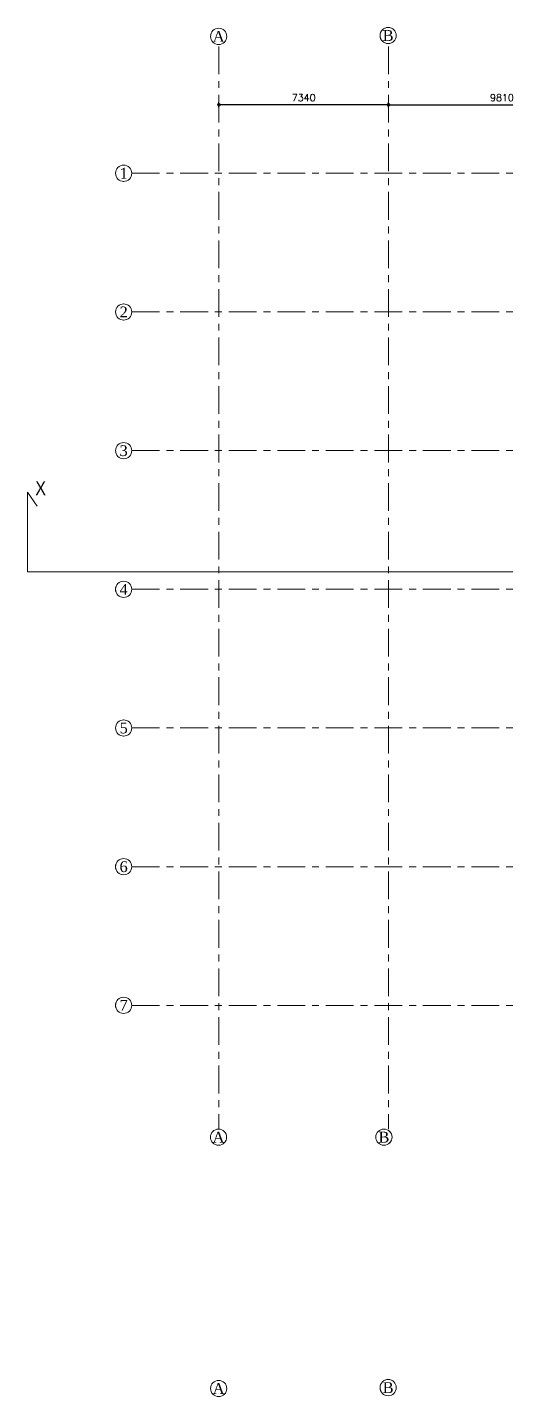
# Model space of a CAD drawing. Header units: millimetres. Extents: x 24487468 to 24959437, y -333213 to 842934.
# Drawn here: x 24704156 to 24724849, y 397754 to 456996 of the extents above; entities that cross this region are included whole.
import ezdxf
from ezdxf.enums import TextEntityAlignment as Align

# ---------------------------------------------------------------- set-up
doc = ezdxf.new("R2010")
doc.units = ezdxf.units.MM
doc.header["$MEASUREMENT"] = 0
doc.header["$PDMODE"] = 3
for name, pattern in [('ACAD_ISO10W100', [18.5, 12, -3, 0.5, -3]), ('BORDERX2', [3.5, 1, -0.5, 1, -0.5, 0, -0.5]), ('Centreline', [21, 12, -3, 3, -3])]:
    doc.linetypes.add(name, pattern=pattern)
doc.layers.get('0').update_dxf_attribs({"lineweight": 5})
doc.layers.add('A-BTEXT', color=57, linetype='Continuous')
for name, color, linetype, lineweight in [('CENLINE', 220, 'ACAD_ISO10W100', 5), ('DIM', 183, 'Continuous', 5), ('GRID', 205, 'BORDERX2', 5), ('HACTH', 8, 'Continuous', 0), ('p1 plan grid lck', 6, 'Continuous', 5), ('text', 7, 'Continuous', 15)]:
    doc.layers.add(name, color=color, linetype=linetype, lineweight=lineweight)
doc.styles.add('arial', font='times.ttf')
doc.styles.add('ROMANS', font='romans__.ttf')
doc.dimstyles.new('DIM100', dxfattribs={"dimtxt": 300, "dimasz": 250, "dimexe": 100, "dimexo": 100, "dimgap": 150, "dimtad": 1, "dimdec": 0, "dimrnd": 5, "dimzin": 0, "dimdsep": 46, "dimtxsty": 'ROMANS', "dimblk": 'DOTSMALL', "dimcen": 0.09, "dimclrd": 256, "dimclre": 256, "dimclrt": 7, "dimadec": 0, "dimazin": 0, "dimtfac": 1, "dimtdec": 0, "dimtix": 1, "dimtofl": 0, "dimtmove": 1, "dimatfit": 3, "dimfxl": 100, "dimfxlon": 1, "dimtolj": 1, "dimtzin": 0, "dimarcsym": 0})

# ---------------------------------------------------------------- blocks, each defined once
blk = doc.blocks.new('grid letter-flat-4-flat-1')
at = {"layer": 'GRID', "linetype": 'Continuous'}
blk.add_circle((0, 374.75), 281.25, dxfattribs=at)
blk = doc.blocks.new('SEC')
at = {"layer": 'HACTH', "ltscale": 100}
for points in [[(-25663, 0), (-60348, 0), (-60348, 3449), (-59923, 2854)], [(-34685, 0), (0, 0), (0, 3449), (-425, 2854)]]:
    blk.add_lwpolyline(points, dxfattribs=at)
at = {"layer": 'text', "linetype": 'Continuous', "ltscale": 30, "char_height": 600, "width": 21041.4, "attachment_point": 5, "style": 'arial'}
for s, insert in [('{\\fTechnic|b0|i0|c2|p2;X}', (-59774, 3623)), ("{\\fTechnic|b0|i0|c2|p2;X'}", (-606, 3623))]:
    blk.add_mtext(s, dxfattribs=dict(at, insert=insert))
blk = doc.blocks.new('_DotSmall')
at = {"color": 0, "linetype": 'ByBlock', "const_width": 0.5}
blk.add_lwpolyline([(-0.0625, 0, 1), (0.0625, 0, 1)], format="xyb", close=True, dxfattribs=at)
blk = doc.blocks.new('*D126')
at = {"layer": 'Defpoints', "color": 0, "ltscale": 100, "transparency": 16777216}
for p in [(24729594, 453649), (24719784, 451032), (24729594, 451032)]:
    blk.add_point(p, dxfattribs=at)
at = {"layer": 'DIM', "lineweight": -2, "ltscale": 100, "transparency": 16777216}
for p, q in [((24719784, 453549), (24719784, 453749)), ((24719784, 453649), (24729594, 453649)), ((24729594, 453549), (24729594, 453749))]:
    blk.add_line(p, q, dxfattribs=at)
at = {"layer": 'DIM', "lineweight": -2, "ltscale": 100, "transparency": 16777216, "xscale": 250, "yscale": 250, "zscale": 250, "rotation": 180}
blk.add_blockref('_DotSmall', (24719784, 453649), dxfattribs=at)
at = {"layer": 'DIM', "lineweight": -2, "ltscale": 100, "transparency": 16777216, "xscale": 250, "yscale": 250, "zscale": 250}
blk.add_blockref('_DotSmall', (24729594, 453649), dxfattribs=at)
at = {"layer": 'DIM', "color": 7, "ltscale": 100, "transparency": 16777216, "insert": (24724689, 453950), "char_height": 300, "attachment_point": 5, "style": 'ROMANS'}
blk.add_mtext('\\A1;9810', dxfattribs=at)
blk = doc.blocks.new('*D185')
at = {"layer": 'Defpoints', "color": 0, "ltscale": 100, "transparency": 16777216}
for p in [(24712444, 453649), (24712444, 450682), (24719784, 450682)]:
    blk.add_point(p, dxfattribs=at)
at = {"layer": 'DIM', "lineweight": -2, "ltscale": 100, "transparency": 16777216}
for p, q in [((24712444, 453549), (24712444, 453749)), ((24719784, 453649), (24712444, 453649)), ((24719784, 453549), (24719784, 453749))]:
    blk.add_line(p, q, dxfattribs=at)
at = {"layer": 'DIM', "lineweight": -2, "ltscale": 100, "transparency": 16777216, "xscale": 250, "yscale": 250, "zscale": 250, "rotation": 180}
blk.add_blockref('_DotSmall', (24712444, 453649), dxfattribs=at)
at = {"layer": 'DIM', "lineweight": -2, "ltscale": 100, "transparency": 16777216, "xscale": 250, "yscale": 250, "zscale": 250}
blk.add_blockref('_DotSmall', (24719784, 453649), dxfattribs=at)
at = {"layer": 'DIM', "color": 7, "ltscale": 100, "transparency": 16777216, "insert": (24716114, 453950), "char_height": 300, "attachment_point": 5, "style": 'ROMANS'}
blk.add_mtext('\\A1;7340', dxfattribs=at)

msp = doc.modelspace()

# ---------------------------------------------------------------- linework, layer by layer
at = {"layer": 'p1 plan grid lck', "linetype": 'Centreline', "ltscale": 100}
for p, q in [((24712443.7, 456175.4), (24712443.7, 409328.4)), ((24719783.6, 456175.4), (24719783.6, 409328.4)), ((24708672.7, 450682.5), (24761062.5, 450682.5)), ((24708672.7, 444682.5), (24761062.5, 444682.5)), ((24708671.7, 438682.5), (24761061.5, 438682.5)), ((24708671.2, 432682.5), (24761060.9, 432682.5)), ((24708672.7, 426682.5), (24761062.5, 426682.5)), ((24708672.7, 420682.5), (24761060.9, 420682.5)), ((24708672.7, 414682.5), (24761060.9, 414682.5))]:
    msp.add_line(p, q, dxfattribs=at)

# ---------------------------------------------------------------- block references
at = {"layer": 'CENLINE'}
ref = msp.add_blockref('grid letter-flat-4-flat-1', (24712432.2, 456137.4), dxfattribs=dict(at, xscale=1.25, yscale=1.25, zscale=25.4))
ref.add_attrib('GRID_LETTER', 'A', dxfattribs={"layer": 'A-BTEXT', "linetype": 'Continuous', "height": 468.7, "style": 'arial'}).set_placement((24712432.2, 456606.1), align=Align.MIDDLE_CENTER)
ref = msp.add_blockref('grid letter-flat-4-flat-1', (24719765.6, 456175.7), dxfattribs=dict(at, xscale=1.25, yscale=1.25, zscale=25.4))
ref.add_attrib('GRID_LETTER', 'B', dxfattribs={"layer": 'A-BTEXT', "linetype": 'Continuous', "height": 468.7, "style": 'arial'}).set_placement((24719765.6, 456644.5), align=Align.MIDDLE_CENTER)
ref = msp.add_blockref('grid letter-flat-4-flat-1', (24719767.1, 456175.7), dxfattribs=dict(at, xscale=1.25, yscale=1.25, zscale=25.4))
ref.add_attrib('GRID_LETTER', 'B', dxfattribs={"layer": 'A-BTEXT', "linetype": 'Continuous', "height": 468.7, "style": 'arial'}).set_placement((24719767.1, 456644.5), align=Align.MIDDLE_CENTER)
ref = msp.add_blockref('grid letter-flat-4-flat-1', (24708321.2, 450214.4), dxfattribs=dict(at, xscale=1.25, yscale=1.25, zscale=25.4))
ref.add_attrib('GRID_LETTER', '1', dxfattribs={"layer": 'A-BTEXT', "linetype": 'Continuous', "height": 468.7, "style": 'arial'}).set_placement((24708321.2, 450683.1), align=Align.MIDDLE_CENTER)
ref = msp.add_blockref('grid letter-flat-4-flat-1', (24708322.8, 450214.4), dxfattribs=dict(at, xscale=1.25, yscale=1.25, zscale=25.4))
ref.add_attrib('GRID_LETTER', '1', dxfattribs={"layer": 'A-BTEXT', "linetype": 'Continuous', "height": 468.7, "style": 'arial'}).set_placement((24708322.8, 450683.1), align=Align.MIDDLE_CENTER)
ref = msp.add_blockref('grid letter-flat-4-flat-1', (24708321.2, 444214.4), dxfattribs=dict(at, xscale=1.25, yscale=1.25, zscale=25.4))
ref.add_attrib('GRID_LETTER', '2', dxfattribs={"layer": 'A-BTEXT', "linetype": 'Continuous', "height": 468.7, "style": 'arial'}).set_placement((24708321.2, 444683.1), align=Align.MIDDLE_CENTER)
ref = msp.add_blockref('grid letter-flat-4-flat-1', (24708322.8, 444214.4), dxfattribs=dict(at, xscale=1.25, yscale=1.25, zscale=25.4))
ref.add_attrib('GRID_LETTER', '2', dxfattribs={"layer": 'A-BTEXT', "linetype": 'Continuous', "height": 468.7, "style": 'arial'}).set_placement((24708322.8, 444683.1), align=Align.MIDDLE_CENTER)
ref = msp.add_blockref('grid letter-flat-4-flat-1', (24708320.1, 438214.4), dxfattribs=dict(at, xscale=1.25, yscale=1.25, zscale=25.4))
ref.add_attrib('GRID_LETTER', '3', dxfattribs={"layer": 'A-BTEXT', "linetype": 'Continuous', "height": 468.7, "style": 'arial'}).set_placement((24708320.1, 438683.1), align=Align.MIDDLE_CENTER)
ref = msp.add_blockref('grid letter-flat-4-flat-1', (24708321.7, 438214.4), dxfattribs=dict(at, xscale=1.25, yscale=1.25, zscale=25.4))
ref.add_attrib('GRID_LETTER', '3', dxfattribs={"layer": 'A-BTEXT', "linetype": 'Continuous', "height": 468.7, "style": 'arial'}).set_placement((24708321.7, 438683.1), align=Align.MIDDLE_CENTER)
ref = msp.add_blockref('grid letter-flat-4-flat-1', (24708319.6, 432214.4), dxfattribs=dict(at, xscale=1.25, yscale=1.25, zscale=25.4))
ref.add_attrib('GRID_LETTER', '4', dxfattribs={"layer": 'A-BTEXT', "linetype": 'Continuous', "height": 468.7, "style": 'arial'}).set_placement((24708319.6, 432683.1), align=Align.MIDDLE_CENTER)
ref = msp.add_blockref('grid letter-flat-4-flat-1', (24708321.2, 432214.4), dxfattribs=dict(at, xscale=1.25, yscale=1.25, zscale=25.4))
ref.add_attrib('GRID_LETTER', '4', dxfattribs={"layer": 'A-BTEXT', "linetype": 'Continuous', "height": 468.7, "style": 'arial'}).set_placement((24708321.2, 432683.1), align=Align.MIDDLE_CENTER)
ref = msp.add_blockref('grid letter-flat-4-flat-1', (24708321.2, 426214.4), dxfattribs=dict(at, xscale=1.25, yscale=1.25, zscale=25.4))
ref.add_attrib('GRID_LETTER', '5', dxfattribs={"layer": 'A-BTEXT', "linetype": 'Continuous', "height": 468.7, "style": 'arial'}).set_placement((24708321.2, 426683.1), align=Align.MIDDLE_CENTER)
ref = msp.add_blockref('grid letter-flat-4-flat-1', (24708322.8, 426214.4), dxfattribs=dict(at, xscale=1.25, yscale=1.25, zscale=25.4))
ref.add_attrib('GRID_LETTER', '5', dxfattribs={"layer": 'A-BTEXT', "linetype": 'Continuous', "height": 468.7, "style": 'arial'}).set_placement((24708322.8, 426683.1), align=Align.MIDDLE_CENTER)
ref = msp.add_blockref('grid letter-flat-4-flat-1', (24708319.6, 420214.4), dxfattribs=dict(at, xscale=1.25, yscale=1.25, zscale=25.4))
ref.add_attrib('GRID_LETTER', '6', dxfattribs={"layer": 'A-BTEXT', "linetype": 'Continuous', "height": 468.7, "style": 'arial'}).set_placement((24708319.6, 420683.1), align=Align.MIDDLE_CENTER)
ref = msp.add_blockref('grid letter-flat-4-flat-1', (24708321.2, 420214.4), dxfattribs=dict(at, xscale=1.25, yscale=1.25, zscale=25.4))
ref.add_attrib('GRID_LETTER', '6', dxfattribs={"layer": 'A-BTEXT', "linetype": 'Continuous', "height": 468.7, "style": 'arial'}).set_placement((24708321.2, 420683.1), align=Align.MIDDLE_CENTER)
ref = msp.add_blockref('grid letter-flat-4-flat-1', (24708319.6, 414214.4), dxfattribs=dict(at, xscale=1.25, yscale=1.25, zscale=25.4))
ref.add_attrib('GRID_LETTER', '7', dxfattribs={"layer": 'A-BTEXT', "linetype": 'Continuous', "height": 468.7, "style": 'arial'}).set_placement((24708319.6, 414683.1), align=Align.MIDDLE_CENTER)
ref = msp.add_blockref('grid letter-flat-4-flat-1', (24708321.2, 414214.4), dxfattribs=dict(at, xscale=1.25, yscale=1.25, zscale=25.4))
ref.add_attrib('GRID_LETTER', '7', dxfattribs={"layer": 'A-BTEXT', "linetype": 'Continuous', "height": 468.7, "style": 'arial'}).set_placement((24708321.2, 414683.1), align=Align.MIDDLE_CENTER)
ref = msp.add_blockref('grid letter-flat-4-flat-1', (24712425.8, 408510.8), dxfattribs=dict(at, xscale=1.25, yscale=1.25, zscale=25.4))
ref.add_attrib('GRID_LETTER', 'A', dxfattribs={"layer": 'A-BTEXT', "linetype": 'Continuous', "height": 468.7, "style": 'arial'}).set_placement((24712425.8, 408979.5), align=Align.MIDDLE_CENTER)
ref = msp.add_blockref('grid letter-flat-4-flat-1', (24719581.5, 408511.1), dxfattribs=dict(at, xscale=1.25, yscale=1.25, zscale=25.4))
ref.add_attrib('GRID_LETTER', 'B', dxfattribs={"layer": 'A-BTEXT', "linetype": 'Continuous', "height": 468.7, "style": 'arial'}).set_placement((24719581.5, 408979.8), align=Align.MIDDLE_CENTER)
ref = msp.add_blockref('grid letter-flat-4-flat-1', (24719583.1, 408511.1), dxfattribs=dict(at, xscale=1.25, yscale=1.25, zscale=25.4))
ref.add_attrib('GRID_LETTER', 'B', dxfattribs={"layer": 'A-BTEXT', "linetype": 'Continuous', "height": 468.7, "style": 'arial'}).set_placement((24719583.1, 408979.8), align=Align.MIDDLE_CENTER)
ref = msp.add_blockref('grid letter-flat-4-flat-1', (24712432.2, 397636.9), dxfattribs=dict(at, xscale=1.25, yscale=1.25, zscale=25.4))
ref.add_attrib('GRID_LETTER', 'A', dxfattribs={"layer": 'A-BTEXT', "linetype": 'Continuous', "height": 468.7, "style": 'arial'}).set_placement((24712432.2, 398105.6), align=Align.MIDDLE_CENTER)
ref = msp.add_blockref('grid letter-flat-4-flat-1', (24719765.6, 397675.2), dxfattribs=dict(at, xscale=1.25, yscale=1.25, zscale=25.4))
ref.add_attrib('GRID_LETTER', 'B', dxfattribs={"layer": 'A-BTEXT', "linetype": 'Continuous', "height": 468.7, "style": 'arial'}).set_placement((24719765.6, 398144), align=Align.MIDDLE_CENTER)
ref = msp.add_blockref('grid letter-flat-4-flat-1', (24719767.1, 397675.2), dxfattribs=dict(at, xscale=1.25, yscale=1.25, zscale=25.4))
ref.add_attrib('GRID_LETTER', 'B', dxfattribs={"layer": 'A-BTEXT', "linetype": 'Continuous', "height": 468.7, "style": 'arial'}).set_placement((24719767.1, 398144), align=Align.MIDDLE_CENTER)
at = {"layer": 'HACTH'}
msp.add_blockref('SEC', (24764503.2, 433432.5), dxfattribs=at)

# ---------------------------------------------------------------- dimensions: what is measured, and where the dimension line sits
at = {"layer": 'DIM', "ltscale": 100}
for base, p1, p2, picture, middle in [((24712443.7, 453649.1), (24719783.6, 450682.5), (24712443.7, 450682.5), '*D185', (24716113.7, 453950.5)), ((24729594.3, 453649.1), (24719783.6, 451032.5), (24729594.3, 451032.5), '*D126', (24724689, 453950.5))]:
    dim = msp.add_linear_dim(base=base, p1=p1, p2=p2, dimstyle='DIM100', dxfattribs=at)
    dim.commit()
    dim.dimension.update_dxf_attribs({"geometry": picture, "text_midpoint": middle})

doc.saveas('drawing.dxf')
